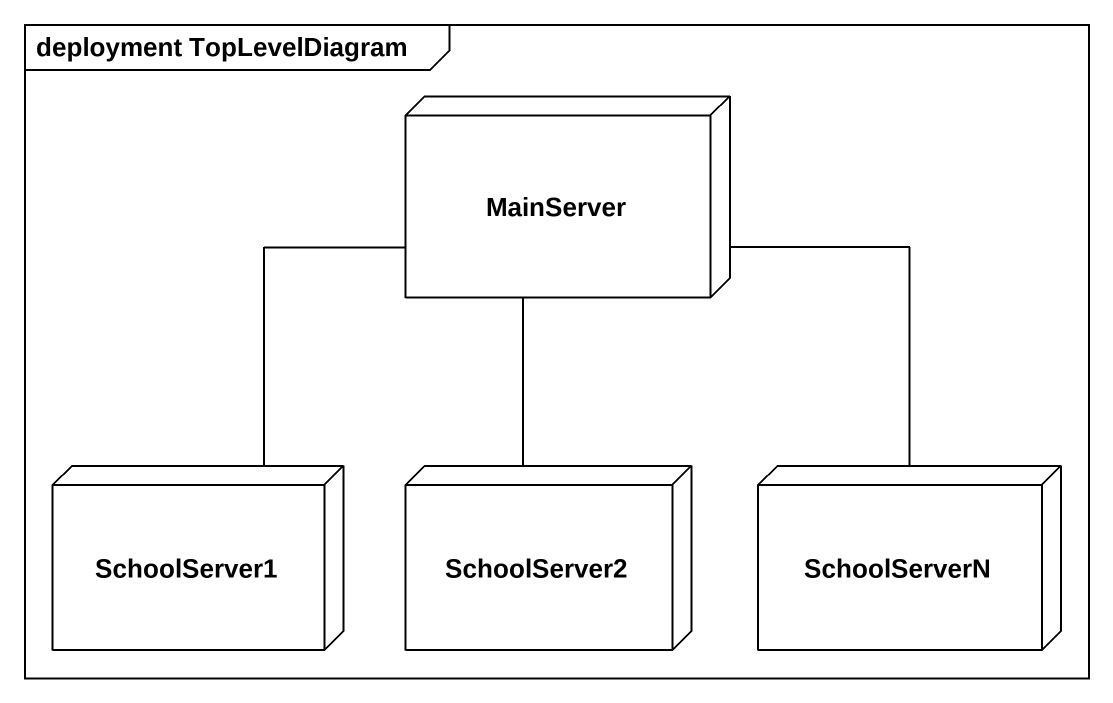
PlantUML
@startuml
mainframe deployment TopLevelDiagram
node MainServer
node SchoolServer1
node SchoolServer2
node SchoolServerN
SchoolServer1 -up- MainServer
SchoolServer2 -up- MainServer
SchoolServerN -up- MainServer
@enduml
